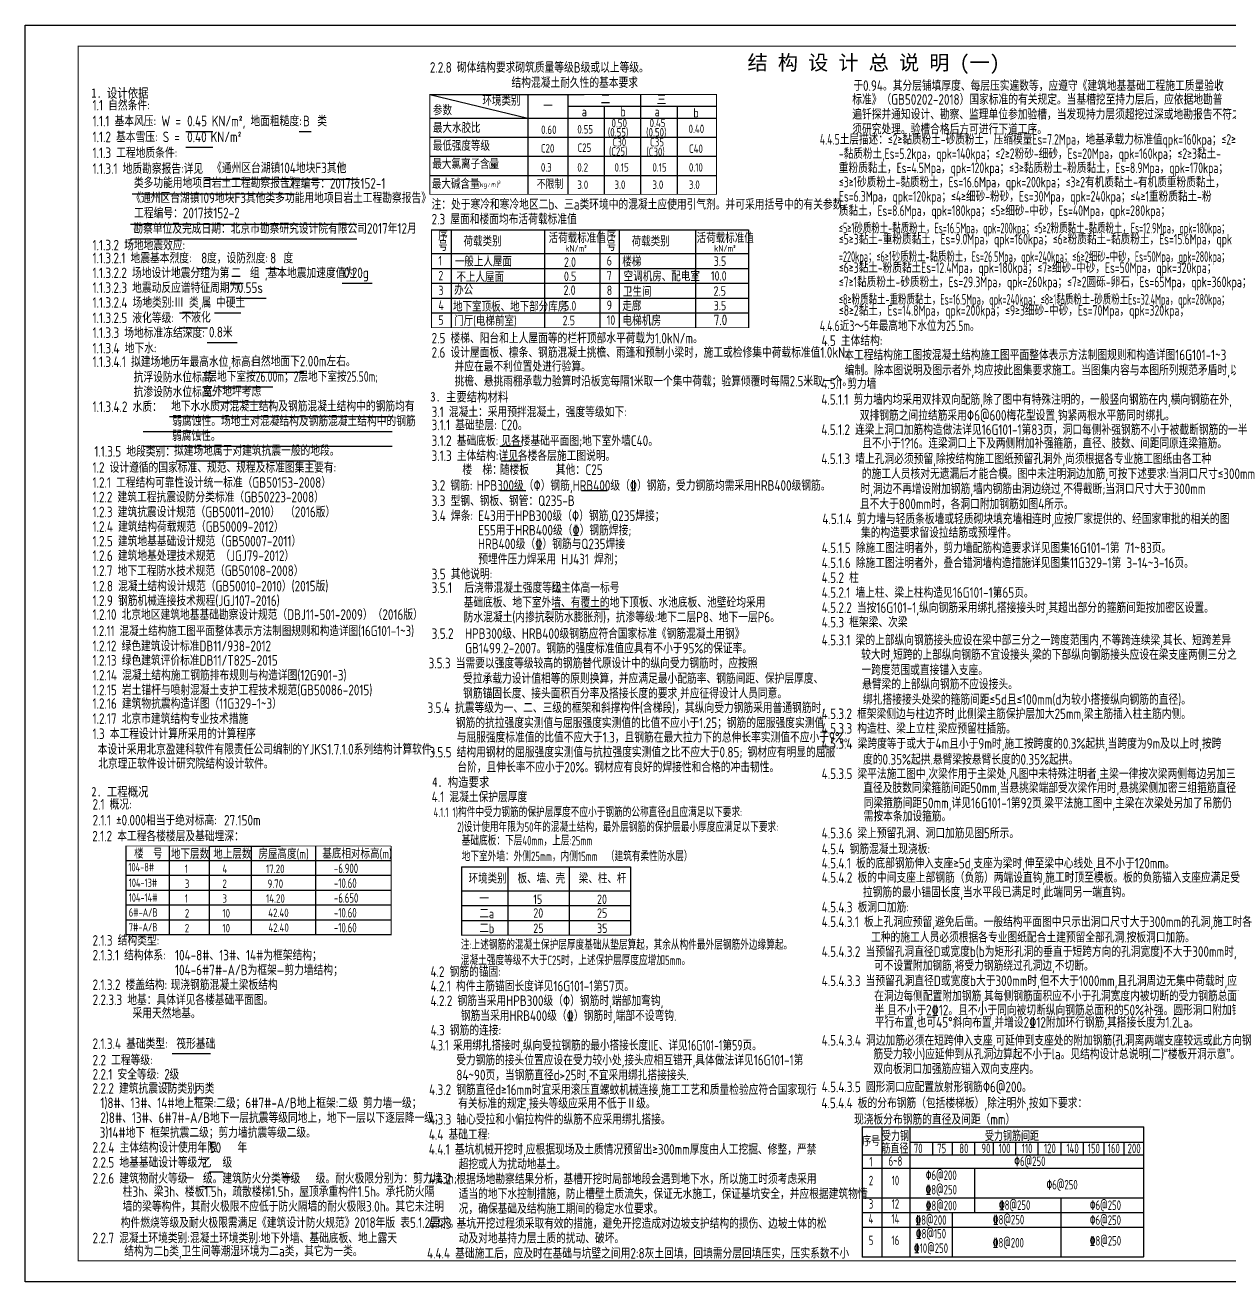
# Model space of a CAD drawing. Extents: x 1701350 to 1903780, y -359692 to -300292.
# Drawn here: x 1701350 to 1758271, y -359692 to -300292 of the extents above; entities that cross this region are included whole.
import ezdxf
from ezdxf.enums import TextEntityAlignment as Align

# ---------------------------------------------------------------- set-up
doc = ezdxf.new("R2010")
doc.units = 0
doc.header["$LTSCALE"] = 1000
doc.header["$MEASUREMENT"] = 0
doc.linetypes.add('K', pattern=[20, 10, 10])
for name, color, linetype in [('3', 3, 'CONTINUOUS'), ('BORDER', 7, 'CONTINUOUS'), ('H', 7, 'CONTINUOUS'), ('h1', 7, 'CONTINUOUS'), ('字', 3, 'CONTINUOUS')]:
    doc.layers.add(name, color=color, linetype=linetype)
doc.styles.add('-黑体', font='simhei.ttf', dxfattribs={"width": 0.8})
doc.styles.add('HZJD', font='tssdeng1.shx', dxfattribs={"width": 0.7, "bigfont": 'tssdchn.shx'})
doc.styles.add('ROMANSJD', font='tssdeng.shx', dxfattribs={"width": 0.8, "height": 500, "bigfont": 'tssdchn.shx'})
doc.styles.add('TSSD', font='tssdeng.shx', dxfattribs={"width": 0.7, "bigfont": 'tssdchn.shx'})
doc.styles.add('TSSD_Dimension', font='Tssdeng.shx', dxfattribs={"width": 0.7, "bigfont": 'hztxt.shx'})

msp = doc.modelspace()

# ---------------------------------------------------------------- linework, layer by layer
at = {"layer": '3', "color": 6, "ltscale": 0.7}
for p, q in [((1740899.8, -352367.3), (1754194, -352367.3)), ((1740899.8, -352367.3), (1740899.8, -358513.4)), ((1741829.2, -352367.3), (1741829.2, -358513.4)), ((1743149.2, -352367.3), (1743149.2, -358513.4)), ((1747087, -352367.3), (1747087, -352379.1)), ((1754194, -352367.3), (1754194, -358513.4)), ((1743149.2, -353081.3), (1754194, -353081.3)), ((1744224.5, -353081.3), (1744224.5, -353689.5)), ((1745151, -353081.3), (1745151, -353689.5)), ((1746201.4, -353081.3), (1746201.4, -353689.5)), ((1747087, -353081.3), (1747087, -353689.5)), ((1748137.4, -353081.3), (1748137.4, -353689.5)), ((1749202.8, -353081.3), (1749202.8, -353689.5)), ((1750283.2, -353081.3), (1750283.2, -353689.5)), ((1751333.6, -353081.3), (1751333.6, -353689.5)), ((1752309.1, -353081.3), (1752309.1, -353689.5)), ((1753254.6, -353081.3), (1753254.6, -353689.5)), ((1740899.8, -353689.5), (1754194, -353689.5)), ((1740899.8, -354313.4), (1754194, -354313.4)), ((1746201.4, -354313.4), (1746201.4, -356413.4)), ((1740899.8, -355713.4), (1754194, -355713.4)), ((1750283.2, -355713.4), (1750283.2, -358513.4)), ((1740899.8, -356413.4), (1754194, -356413.4)), ((1745151, -356413.4), (1745151, -358513.4)), ((1740899.8, -357113.4), (1743149.2, -357113.4)), ((1743149.2, -357113.4), (1754194, -357113.4)), ((1740899.8, -358513.4), (1754194, -358513.4))]:
    msp.add_line(p, q, dxfattribs=at)
at = {"layer": '3', "color": 6, "ltscale": 0.7, "const_width": 50}
msp.add_lwpolyline([(1740899.8, -352367.3), (1754194, -352367.3), (1754194, -358513.4), (1740899.8, -358513.4), (1740899.8, -352367.3)], dxfattribs=at)
at = {"layer": 'BORDER'}
msp.add_lwpolyline([(1701349.8, -359691.5), (1701349.8, -300291.5), (1806449.8, -300291.5), (1806449.8, -359691.5)], close=True, dxfattribs=at)
at = {"layer": 'BORDER', "const_width": 50}
msp.add_lwpolyline([(1703849.8, -358691.5), (1703849.8, -301291.5), (1805449.8, -301291.5), (1805449.8, -358691.5)], close=True, dxfattribs=at)
at = {"layer": 'H'}
for p, q in [((1706103.9, -339091.5), (1706103.9, -343291.5)), ((1721961.7, -340082), (1727061.7, -340082)), ((1721961.7, -340082), (1721961.7, -343301.7)), ((1724161.6, -340082), (1724161.6, -343301.7)), ((1727057.7, -340082), (1727057.7, -343301.7)), ((1727057.7, -340082), (1727057.7, -343301.7)), ((1727061.7, -340082), (1729957.7, -340082)), ((1729957.7, -340082), (1729957.7, -343301.7)), ((1729957.7, -340082), (1729957.7, -343301.7)), ((1718643.6, -340491.5), (1706103.9, -340491.5)), ((1718643.6, -341191.5), (1706103.9, -341191.5)), ((1721961.7, -341207.5), (1727061.7, -341207.5)), ((1727061.7, -341207.5), (1729957.7, -341207.5)), ((1718643.6, -341891.5), (1706103.9, -341891.5)), ((1721961.7, -341907.5), (1727061.7, -341907.5)), ((1727061.7, -341907.5), (1729957.7, -341907.5)), ((1718643.6, -342591.5), (1706103.9, -342591.5)), ((1721961.7, -342607.5), (1727061.7, -342607.5)), ((1727061.7, -342607.5), (1729957.7, -342607.5)), ((1718643.6, -343291.5), (1706103.9, -343291.5)), ((1718643.6, -343291.5), (1706103.9, -343291.5)), ((1718643.6, -343291.5), (1706103.9, -343291.5))]:
    msp.add_line(p, q, dxfattribs=at)
at = {"layer": 'H', "const_width": 40}
for points in [[(1715091.7, -339091.5), (1706103.9, -339091.5), (1706103.9, -343291.5), (1715091.7, -343291.5)], [(1718643.6, -339091.5), (1715091.7, -339091.5)], [(1715091.7, -343291.5), (1718643.6, -343291.5), (1718643.6, -339091.5)], [(1727061.7, -340082), (1721961.7, -340082), (1721961.7, -343301.7), (1727061.7, -343301.7)], [(1729957.7, -340082), (1727061.7, -340082)], [(1727061.7, -343301.7), (1729957.7, -343301.7), (1729957.7, -340082)]]:
    msp.add_lwpolyline(points, dxfattribs=at)
at = {"layer": '字'}
for p, q in [((1720474, -303566), (1727769.4, -303566)), ((1720474, -303566), (1725099.9, -304691.5)), ((1725099.9, -303566), (1725099.9, -308291.5)), ((1726986.2, -303566), (1726986.2, -308291.5)), ((1726986.2, -303566), (1726986.2, -308291.5)), ((1730431.1, -303566), (1730431.1, -308291.5)), ((1720474, -304691.5), (1734013.5, -304691.5)), ((1726986.2, -304128.8), (1734013.5, -304128.8)), ((1728708.6, -304128.8), (1728708.6, -308291.5)), ((1732153.6, -304128.8), (1732153.6, -308291.5)), ((1720474, -305591.5), (1734013.5, -305591.5)), ((1720474, -306491.5), (1734013.5, -306491.5)), ((1720474, -307391.5), (1734013.5, -307391.5)), ((1720553.6, -309966), (1728498, -309966)), ((1721477, -309966), (1721477, -314591.5)), ((1725893.9, -309966), (1725893.9, -314591.5)), ((1728498, -309966), (1735533.3, -309966)), ((1728498, -309966), (1728498, -314591.5)), ((1728498, -309966), (1728498, -314591.5)), ((1729421.4, -309966), (1729421.4, -314591.5)), ((1733031.1, -309966), (1733031.1, -314591.5)), ((1735533.3, -309966), (1735533.3, -314591.5)), ((1720553.6, -311091.5), (1728498, -311091.5)), ((1728498, -311091.5), (1735533.3, -311091.5)), ((1720553.6, -311791.5), (1728498, -311791.5)), ((1728498, -311791.5), (1735533.3, -311791.5)), ((1720553.6, -312491.5), (1728498, -312491.5)), ((1728498, -312491.5), (1735533.3, -312491.5)), ((1720553.6, -313191.5), (1735533.3, -313191.5)), ((1720553.6, -313891.5), (1728498, -313891.5)), ((1728498, -313891.5), (1735533.3, -313891.5)), ((1708148.8, -339091.5), (1708148.8, -343291.5)), ((1710036.9, -339091.5), (1710036.9, -343291.5)), ((1712036.9, -339091.5), (1712036.9, -343291.5)), ((1715091.7, -343291.5), (1715091.7, -339091.5)), ((1718643.6, -339791.5), (1706103.9, -339791.5))]:
    msp.add_line(p, q, dxfattribs=at)
at = {"layer": '字', "color": 1}
for p, q in [((1708940.9, -305315.3), (1710225.6, -305315.3)), ((1714290.8, -305315.3), (1714865.2, -305315.3)), ((1708940.9, -306065.3), (1710225.6, -306065.3)), ((1709855.1, -307565.3), (1716992.6, -307565.3)), ((1706410.4, -308265.3), (1714070.3, -308265.3)), ((1706326.9, -309691.5), (1717017.6, -309691.5)), ((1706326.9, -310391.5), (1717017.6, -310391.5)), ((1709469.3, -311791.5), (1710081.7, -311791.5)), ((1712727.3, -311791.5), (1713339.8, -311791.5)), ((1711033.6, -312491.5), (1711647.1, -312491.5)), ((1716330.2, -312491.5), (1717750.4, -312491.5)), ((1711314.2, -313191.5), (1712734.4, -313191.5)), ((1708641.7, -313891.5), (1709333.3, -313891.5)), ((1710291.3, -313891.5), (1711539.2, -313891.5)), ((1708658.7, -314591.5), (1709966.9, -314591.5)), ((1709954.6, -315291.5), (1711374.9, -315291.5)), ((1711954.3, -316691.5), (1714520.1, -316691.5)), ((1710450.1, -317391.5), (1713047, -317391.5)), ((1710450.1, -318091.5), (1713047, -318091.5)), ((1708171.5, -318791.5), (1718717.4, -318791.5)), ((1706923.4, -319491.5), (1718687.7, -319491.5)), ((1706923.4, -320191.5), (1718687.7, -320191.5)), ((1723785.9, -320191.5), (1724794.9, -320191.5)), ((1708478.4, -320891.5), (1715061, -320891.5)), ((1723838.3, -320891.5), (1724756.5, -320891.5)), ((1723784.5, -322291.5), (1725006.5, -322291.5)), ((1727631.5, -322291.5), (1728853.5, -322291.5)), ((1726247, -327891.5), (1728944.1, -327891.5)), ((1710063.1, -339091.5), (1713414.3, -339091.5)), ((1708301.2, -348891.5), (1710100.2, -348891.5)), ((1707847.5, -350291.5), (1708245.6, -350291.5)), ((1709349, -350991.5), (1710159.1, -350991.5)), ((1710041, -354491.5), (1710711.5, -354491.5)), ((1709615, -355191.5), (1710168.8, -355191.5))]:
    msp.add_line(p, q, dxfattribs=at)
at = {"layer": '字', "const_width": 40}
for points in [[(1734013.5, -303566), (1720474, -303566), (1720474, -308291.5), (1734013.5, -308291.5), (1734013.5, -303566)], [(1728498, -309966), (1720553.6, -309966), (1720553.6, -314591.5), (1728498, -314591.5)], [(1735533.3, -309966), (1728498, -309966)], [(1728498, -314591.5), (1735533.3, -314591.5), (1735533.3, -309966)]]:
    msp.add_lwpolyline(points, dxfattribs=at)

# ---------------------------------------------------------------- texts
at = {"layer": '3', "color": 6, "ltscale": 0.7}
for s, style, width, p in [('4.5.1.2 连梁上洞口加筋构造做法详见16G101-1第83页，洞口每侧补强钢筋不小于被截断钢筋的一半', 'TSSD', 0.8, (1738967.6, -319811.3)), ('4.5.1.5 除施工图注明者外，剪力墙配筋构造要求详见图集16G101-1第 71~83页。', 'TSSD', 0.8, (1738984.6, -325396.9)), ('4.2.1 构件主筋锚固长度详见16G101-1第57页。', 'TSSD', 0.8, (1720502.9, -346109.9)), ('4.3.1 采用绑扎搭接时,纵向受拉钢筋的最小搭接长度l\x8elE\x8f、详见16G101-1第59页。', 'TSSD_Dimension', 0.7, (1720507.3, -348908.2)), ('受力钢筋的接头位置应设在受力较小处,接头应相互错开,具体做法详见16G101-1第', 'TSSD', 0.8, (1721713.8, -349607.8)), ('84~90页，当钢筋直径d>25时,不宜采用绑扎搭接接头.', 'TSSD', 0.8, (1721724.5, -350315.1))]:
    msp.add_text(s, height=500, dxfattribs=dict(at, style=style, width=width)).set_placement(p, align=Align.BOTTOM_LEFT)
at = {"layer": '3', "color": 6, "ltscale": 0.7, "style": 'TSSD', "width": 0.8}
for s, p in [('直径及肢数同梁箍筋间距50mm,当悬挑梁端部受次梁作用时,悬挑梁侧加密三组箍筋直径及肢数', (1740947.8, -336586.9)), ('同梁箍筋间距50mm,详见16G101-1第92页.梁平法施工图中,主梁在次梁处另加了吊筋仍', (1740970.7, -337306.8)), ('需按本条加设箍筋。', (1740970.7, -337929.1))]:
    msp.add_text(s, height=500, dxfattribs=at).set_placement(p)
at = {"layer": '3', "color": 6, "style": 'HZJD', "width": 0.7}
for s, p in [('4.1.1 1)构件中受力钢筋的保护层厚度不应小于钢筋的公称直径d且应满足以下要求:', (1720647.4, -337722.1)), ('2)设计使用年限为50年的混凝土结构，最外层钢筋的保护层最小厚度应满足以下要求:', (1721759.9, -338422.1)), ('-6.900', (1715940.2, -340371.2)), ('-10.60', (1715940.2, -341071.2)), ('-6.650', (1715940.2, -341771.2)), ('-10.60', (1715940.2, -342471.2)), ('-10.60', (1715940.2, -343171.2))]:
    msp.add_text(s, height=450, dxfattribs=at).set_placement(p)
at = {"layer": '3', "style": 'HZJD', "width": 0.7}
for s, p in [('基础底板：下层40mm，上层:25mm', (1721976.3, -339063, -600)), ('地下室外墙：外侧25mm，内侧15mm  （建筑有柔性防水层）', (1721976.3, -339806.5, -600)), ('注:上述钢筋的混凝土保护层厚度基础从垫层算起，其余从构件最外层钢筋外边缘算起。', (1721934.2, -343989.4)), ('混凝土强度等级不大于C25时，上述保护层厚度应增加5mm。', (1721934.2, -344721))]:
    msp.add_text(s, height=450, dxfattribs=at).set_placement(p)
at = {"layer": '3', "color": 6, "ltscale": 0.7, "style": 'TSSD_Dimension', "width": 0.7}
for s, p in [('序号', (1741321.6, -353008)), ('受力钢', (1742473.4, -352766.4)), ('受力钢筋间距', (1747977.2, -352766.4)), ('筋直径', (1742446.6, -353357)), ('70', (1743545.6, -353383.8)), ('75', (1744652.8, -353383.8)), ('80', (1745702.2, -353383.8)), ('90 ', (1746842.4, -353383.8)), ('100', (1747628.2, -353383.8)), ('110', (1748692.4, -353383.8)), ('120', (1749768.5, -353383.8)), ('140', (1750839.7, -353383.8)), ('150', (1751843.9, -353383.8)), ('160', (1752788.7, -353383.8)), ('200', (1753748.9, -353383.8)), ('1', (1741315.2, -354007.8)), ('6~8', (1742470.2, -353983.3)), ('2', (1741315.2, -354900.2)), ('10', (1742470.2, -354900.2)), ('3', (1741315.2, -356008.4)), ('12', (1742470.2, -356008.4)), ('4', (1741315.2, -356708.4)), ('14', (1742470.2, -356708.4)), ('5', (1741315.2, -357730.5)), ('16', (1742470.2, -357730.5))]:
    msp.add_text(s, height=450, dxfattribs=at).set_placement(p, align=Align.MIDDLE)
for s, p in [('\x826@250', (1748822.7, -353991.1)), ('\x826@200', (1744634.9, -354649.4)), ('\x848@250', (1744634.9, -355332.7)), ('\x826@250', (1750343.9, -355098.5)), ('\x848@200', (1744634.9, -356084.4)), ('\x848@250', (1748103.8, -356062.9)), ('\x826@250', (1752391.9, -356067.3)), ('\x848@200', (1744150.7, -356768.6)), ('\x848@250', (1747814.4, -356750.2)), ('\x826@250', (1752391.9, -356771.6)), ('\x848@150', (1744150, -357414.5)), ('\x848@200', (1747804.4, -357842.5)), ('\x848@250', (1752391.9, -357749.3)), ('\x8410@250', (1744150, -358097.8))]:
    msp.add_text(s, height=450, dxfattribs=at).set_placement(p, align=Align.MIDDLE_CENTER)
at = {"layer": 'H', "style": 'HZJD', "width": 0.8}
for s, p in [('环境类别', (1722299.5, -340858.7)), ('板、墙、壳', (1724615.3, -340858.7)), ('梁、柱、杆', (1727509.5, -340858.7))]:
    msp.add_text(s, height=450, dxfattribs=at).set_placement(p)
at = {"layer": 'h1', "style": 'HZJD', "width": 0.8}
for s, p in [('一', (1722811, -341812.9)), ('15', (1725359.3, -341833.1)), ('20', (1728370.8, -341833.1)), ('二a', (1722811, -342512.9)), ('20', (1725359.3, -342481.6)), ('25', (1728370.8, -342481.6)), ('二b', (1722811, -343212.9)), ('25', (1725359.3, -343204.1)), ('35', (1728370.8, -343204.1))]:
    msp.add_text(s, height=450, dxfattribs=at).set_placement(p)
at = {"layer": '字', "color": 3, "linetype": 'K', "style": '-黑体'}
msp.add_text('结 构 设 计 总 说 明 (一)', height=700, dxfattribs=at).set_placement((1741442.8, -302059.6), align=Align.MIDDLE_CENTER)
at = {"layer": '字'}
for s, height, style, width, p in [('2.2.8 砌体结构要求砌筑质量等级B级或以上等级。', 500, 'TSSD', 0.8, (1720474, -302689.5)), ('结构混凝土耐久性的基本要求', 500, 'TSSD', 0.8, (1724327.3, -303408.1)), ('1.1 自然条件:                          ', 500, 'TSSD', 0.8, (1704535.8, -304474.1)), ('1.1.1 基本风压: W =      KN/m\x8c2\x8d, 地面粗糙度:   类   ', 500, 'TSSD', 0.8, (1704535.8, -305224.1)), ('1.1.2 基本雪压: S =      KN/m\x8c2\x8d    ', 500, 'TSSD', 0.8, (1704535.8, -305974.1)), ('4.4.5土层描述：%%1462%%147黏质粉土-砂质粉土，压缩模量Es=7.2Mpa，地基承载力标准值qpk=160kpa；%%1462%%1471粉质黏土', 500, 'TSSD_Dimension', 0.7, (1738897, -306089.9)), ('1.1.3 工程地质条件:', 500, 'TSSD', 0.8, (1704535.8, -306724.1)), ('-黏质粉土,Es=5.2kpa，qpk=140kpa；%%1462%%1472粉砂-细砂，Es=20Mpa，qpk=160kpa；%%1462%%1473黏土-', 500, 'TSSD_Dimension', 0.7, (1739799, -306763.8)), ('1.1.3.1 地质勘察报告:详见', 500, 'TSSD', 0.8, (1704535.8, -307474.1)), ('重粉质黏土，Es=4.5Mpa，qpk=120kpa；%%1463%%147黏质粉土-粉质黏土，Es=8.9Mpa，qpk=170kpa；', 500, 'TSSD_Dimension', 0.7, (1739799, -307437.6)), ('%%1463%%1471砂质粉土-黏质粉土，Es=16.6Mpa，qpk=200kpa；%%1463%%1472有机质黏土-有机质重粉质黏土，', 500, 'TSSD_Dimension', 0.7, (1739799, -308111.5)), ('Es=6.3Mpa，qpk=120kpa；%%1464%%147细砂-粉砂，Es=30Mpa，qpk=240kpa；%%1464%%1471重粉质黏土-粉', 500, 'TSSD_Dimension', 0.7, (1739799, -308785.3)), ('质黏土，Es=8.6Mpa，qpk=180kpa；%%1465%%147细砂-中砂，Es=40Mpa，qpk=280kpa%%144；', 500, 'TSSD_Dimension', 0.7, (1739799, -309459.2)), ('1.1.3.2 场地地震效应:', 500, 'TSSD', 0.8, (1704535.8, -311089.1)), ('%%1465%%1473黏土-重粉质黏土，Es=9.0Mpa，qpk=160kpa；%%1466%%147粉质黏土-黏质粉土，Es=15.6Mpa，qpk', 500, 'TSSD_Dimension', 0.7, (1739799, -310806.9)), ('1.1.3.2.1 地震基本烈度:   度，设防烈度:   度', 500, 'TSSD', 0.8, (1704535.8, -311700.3)), ('1.1.3.2.2 场地设计地震分组为第    组 ,基本地震加速度值为', 500, 'TSSD', 0.8, (1704535.8, -312400.3)), ('%%1466%%1473黏土-粉质黏土Es=12.4Mpa，qpk=180kpa；%%1467%%147细砂-中砂，Es=50Mpa，qpk=320kpa；', 500, 'TSSD_Dimension', 0.7, (1739799, -312154.6)), ('1.1.3.2.3 地震动反应谱特征周期为', 500, 'TSSD', 0.8, (1704535.8, -313100.3)), ('%%1467%%1471黏质粉土-砂质粉土，Es=29.3Mpa，qpk=260kpa；%%1467%%1472圆砾-卵石，Es=65Mpa，qpk=360kpa；', 500, 'TSSD_Dimension', 0.7, (1739799, -312828.4)), ('1.1.3.2.4 场地类别:Ⅲ 类,属        ', 500, 'TSSD', 0.8, (1704535.8, -313800.3)), ('%%1468%%1472黏土，Es=14.8Mpa，qpk=200kpa；%%1469%%1473细砂-中砂，Es=70Mpa，qpk=320kpa；', 500, 'TSSD_Dimension', 0.7, (1739799, -314176.1)), ('1.1.3.2.5 液化等级:    ', 500, 'TSSD', 0.8, (1704535.8, -314527)), ('4.4.6近3～5年最高地下水位为25.5m。', 500, 'TSSD_Dimension', 0.7, (1738897, -314903.2)), ('1.1.3.3 场地标准冻结深度:', 500, 'TSSD', 0.8, (1704535.8, -315227)), ('1.1.3.4 地下水:', 500, 'TSSD', 0.8, (1704535.8, -315959.8)), ('4.5 主体结构:', 500, 'TSSD', 0.8, (1738974.7, -315604.3)), ('1.1.3.4.1 拟建场地历年最高水位,标高:', 500, 'TSSD', 0.8, (1704535.8, -316600.3)), ('本工程结构施工图按混凝土结构施工图平面整体表示方法制图规则和构造详图16G101-1~3', 500, 'TSSD', 0.8, (1740051.1, -316278.8)), ('编制。除本图说明及图示者外,均应按此图集要求施工。当图集内容与本图所列规范矛盾时,以规范为准.', 500, 'TSSD', 0.8, (1740075.5, -316995.9)), ('        抗浮设防水位标高:', 500, 'TSSD', 0.8, (1704535.8, -317327)), ('4.5.1 剪力墙', 500, 'TSSD', 0.8, (1738967.6, -317635.8)), ('4.5.1.1 剪力墙内均采用双排双向配筋,除了图中有特殊注明的，一般竖向钢筋在内,横向钢筋在外,', 500, 'TSSD', 0.8, (1738967.6, -318385.8)), ('1.1.3.4.2 水质：', 500, 'TSSD', 0.8, (1704535.8, -318727)), ('4.5.1.3 墙上孔洞必须预留,除按结构施工图纸预留孔洞外,尚须根据各专业施工图纸由各工种', 500, 'TSSD', 0.8, (1738967.6, -321187.4)), ('1.2 设计遵循的国家标准、规范、规程及标准图集主要有:', 500, 'TSSD', 0.8, (1704535.8, -321598.2)), ('的施工人员核对无遗漏后才能合模。图中未注明洞边加筋,可按下述要求:当洞口尺寸≤300mm', 500, 'TSSD', 0.8, (1740884.3, -321894.2)), ('1.2.1 工程结构可靠性设计统一标准（GB50153-2008）', 500, 'TSSD', 0.8, (1704535.8, -322308.4)), ('时,洞边不再增设附加钢筋,墙内钢筋由洞边绕过,不得截断;当洞口尺寸大于300mm    ', 500, 'TSSD', 0.8, (1740816.7, -322606.6)), ('1.2.2 建筑工程抗震设防分类标准（GB50223-2008）', 500, 'TSSD', 0.8, (1704535.8, -322996.1)), ('1.2.3 建筑抗震设计规范（GB50011-2010） （2016版）', 500, 'TSSD', 0.8, (1704535.8, -323700.7)), ('且不大于800mm时，各洞口附加钢筋如图4所示。 ', 500, 'TSSD', 0.8, (1740787.5, -323322.8)), ('1.2.4 建筑结构荷载规范（GB50009-2012）', 500, 'TSSD', 0.8, (1704535.8, -324393.9)), ('4.5.1.4 剪力墙与轻质条板墙或轻质砌块填充墙相连时,应按厂家提供的、经国家审批的相关的图', 500, 'TSSD', 0.8, (1739018.4, -324027.4)), ('集的构造要求留设拉结筋或预埋件。', 500, 'TSSD', 0.8, (1740841.5, -324676.7)), ('1.2.5 建筑地基基础设计规范（GB50007-2011）', 500, 'TSSD', 0.8, (1704535.8, -325081.5)), ('1.2.6 建筑地基处理技术规范 （JGJ79-2012）', 500, 'TSSD', 0.8, (1704535.8, -325769.1)), ('4.5.1.6 除施工图注明者外，叠合错洞墙构造措施详见图集11G329-1第 3-14~3-16页。', 500, 'TSSD', 0.8, (1738984.6, -326105.2)), ('1.2.7 地下工程防水技术规范（GB50108-2008）', 500, 'TSSD', 0.8, (1704535.8, -326479.3)), ('1.2.8 混凝土结构设计规范（GB50010-2010）(2015版)', 500, 'TSSD', 0.8, (1704535.8, -327206.6)), ('1.2.9 钢筋机械连接技术规程(JGJ107-2016)', 500, 'TSSD', 0.8, (1704535.8, -327894.2)), ('1.2.10 北京地区建筑地基基础勘察设计规范（DBJ11-501-2009）（2016版）', 500, 'TSSD', 0.8, (1704535.8, -328551.5)), ('4.5.3 框架梁、次梁', 500, 'TSSD', 0.8, (1738984.6, -328912.3)), ('1.2.11 混凝土结构施工图平面整体表示方法制图规则和构造详图(16G101-1~3)', 490, 'TSSD', 0.8, (1704535.8, -329316.8)), ('1.2.12 绿色建筑设计标准DB11/938-2012', 500, 'TSSD', 0.8, (1704535, -330036.3)), ('1.2.13 绿色建筑评价标准DB11/T825-2015', 500, 'TSSD', 0.8, (1704535, -330715.2)), ('1.2.14 混凝土结构施工钢筋排布规则与构造详图(12G901-3)', 500, 'TSSD', 0.8, (1704535, -331415.2)), ('1.2.15 岩土锚杆与喷射混凝土支护工程技术规范(GB50086-2015)', 500, 'TSSD', 0.8, (1704535, -332115.2)), ('1.2.16 建筑物抗震构造详图（11G329-1~3）', 500, 'TSSD', 0.8, (1704535.8, -332755.3)), ('1.2.17 北京市建筑结构专业技术措施', 500, 'TSSD', 0.8, (1704535.8, -333469.4)), ('1.3 本工程设计计算所采用的计算程序', 500, 'TSSD', 0.8, (1704535, -334184.8)), ('本设计采用北京盈建科软件有限责任公司编制的YJKS1.7.1.0系列结构计算软件。', 500, 'TSSD', 0.8, (1704775.4, -334918.4)), ('北京理正软件设计研究院结构设计软件。', 500, 'TSSD', 0.8, (1704804.5, -335590.3)), ('2.1 概况:                    ', 500, 'TSSD', 0.8, (1704535.8, -337521.3)), ('2.1.1 %%P0.000相当于绝对标高:', 500, 'TSSD', 0.8, (1704535.8, -338271.1)), ('2.1.2 本工程各楼楼层及基础埋深： ', 500, 'TSSD', 0.8, (1704520.9, -339021.7)), ('2.1.3 结构类型:', 500, 'TSSD', 0.8, (1704535.8, -343952.3)), ('2.1.3.1 结构体系:     ', 500, 'TSSD', 0.8, (1704535.8, -344649.3)), ('4.2 钢筋的锚固:', 500, 'TSSD', 0.8, (1720502.9, -345430.6)), ('2.1.3.2 楼盖结构:', 500, 'TSSD', 0.8, (1704535.8, -346047.9)), ('2.2.3.3 地基：具体详见各楼基础平面图。', 500, 'TSSD', 0.8, (1704535.8, -346761.6)), ('4.2.2 钢筋当采用HPB300级（\x82）钢筋时,端部加弯钩,', 500, 'TSSD', 0.8, (1720502.9, -346805.9)), ('采用天然地基。', 500, 'TSSD', 0.8, (1706423.2, -347391.1)), ('钢筋当采用HRB400级（\x84）钢筋时,端部不设弯钩.', 500, 'TSSD', 0.8, (1721935.9, -347510.4)), ('平行布置,也可45%%D斜向布置,并增设2\x8412附加环行钢筋,其搭接长度为1.2La。', 500, 'TSSD', 0.8, (1741503, -347823.7)), ('4.3 钢筋的连接:', 500, 'TSSD', 0.8, (1720507.3, -348195.3)), ('2.1.3.4 基础类型: ', 500, 'TSSD', 0.8, (1704535.8, -348834.1)), ('2.2 工程等级:', 500, 'TSSD', 0.8, (1704535.8, -349609.6)), ('2.2.1 安全等级:  级', 500, 'TSSD', 0.8, (1704535.8, -350279)), ('2.2.2 建筑抗震设防类别', 500, 'TSSD', 0.8, (1704535.8, -350947.6)), ('4.3.2 钢筋直径d≥16mm时宜采用滚压直螺蚊机械连接,施工工艺和质量检验应符合国家现行', 500, 'TSSD', 0.8, (1720435.9, -351008.3)), ('有关标准的规定,接头等级应采用不低于Ⅱ级。', 500, 'TSSD', 0.8, (1721810.7, -351651.4)), ('4.4 基础工程:', 500, 'TSSD', 0.8, (1720423.9, -353126.9)), ('2.2.4 主体结构设计使用年限    年', 500, 'TSSD', 0.8, (1704535.8, -353734.3)), ('4.4.1 基坑机械开挖时,应根据现场及土质情况预留出≥300mm厚度由人工挖掘、修整，严禁', 500, 'TSSD', 0.8, (1720423.9, -353826.9)), ('2.2.5 地基基础设计等级为   级', 500, 'TSSD', 0.8, (1704535.8, -354444.8)), ('超挖或人为扰动地基土。', 500, 'TSSD', 0.8, (1721834.1, -354526.9)), ('2.2.6 建筑物耐火等级   级。建筑防火分类等级   级。耐火极限分别为：剪力墙3h;', 500, 'TSSD', 0.8, (1704535.8, -355194.8)), ('4.4.2 根据场地勘察结果分析，基槽开挖时局部地段会遇到地下水，所以施工时须考虑采用', 500, 'TSSD', 0.8, (1720423.9, -355226.9)), ('柱3h、梁3h、楼板1.5h，疏散楼梯1.5h，屋顶承重构件1.5h。承托防火隔', 500, 'TSSD', 0.8, (1705958.6, -355824.4)), ('适当的地下水控制措施，防止槽壁土质流失，保证无水施工，保证基坑安全，并应根据建筑物情', 500, 'TSSD', 0.8, (1721834.1, -355926.9)), ('况，确保基础及结构施工期间的稳定水位要求。', 500, 'TSSD', 0.8, (1721834.1, -356626.9)), ('构件燃烧等级及耐火极限需满足《建筑设计防火规范》2018年版 表5.1.2要求。', 500, 'TSSD', 0.8, (1705869.7, -357291.5)), ('4.4.3 基坑开挖过程须采取有效的措施，避免开挖造成对边坡支护结构的损伤、边坡土体的松', 500, 'TSSD', 0.8, (1720423.9, -357326.9)), ('动及对地基持力层土质的扰动、破坏。', 500, 'TSSD', 0.8, (1721834.1, -358026.9)), ('结构为二b类,卫生间等潮湿环境为二a类，其它为一类。', 500, 'TSSD', 0.8, (1706033.6, -358636.8))]:
    msp.add_text(s, height=height, dxfattribs=dict(at, style=style, width=width)).set_placement(p, align=Align.BOTTOM_LEFT)
at = {"layer": '字', "color": 61, "style": 'TSSD', "width": 0.8}
for s, p in [('于0.94。其分层铺填厚度、每层压实遍数等，应遵守《建筑地基基础工程施工质量验收', (1740479.2, -303400.2)), ('标准》（GB50202-2018）国家标准的有关规定。当基槽挖至持力层后，应依据地勘普', (1740430.8, -304054.2)), ('电梯机房', (1729564, -314501.7)), ('7.0', (1733882, -314474.2))]:
    msp.add_text(s, height=500, dxfattribs=at).set_placement(p)
at = {"layer": '字'}
for s, height, style, width, p in [('1. 设计依据                ', 450, '-黑体', 0.8, (1704478.9, -303724.1)), ('参数', 450, 'TSSD', 0.8, (1720619.8, -304550.1)), ('环境类别', 450, 'TSSD', 0.8, (1722953.3, -304096.4)), ('一', 450, 'TSSD', 0.8, (1725829, -304338.9)), ('二', 450, 'TSSD', 0.8, (1728543.5, -304035.3)), ('三', 450, 'TSSD', 0.8, (1731192.1, -304057.8)), ('a', 450, 'TSSD', 0.8, (1727648.7, -304607)), ('b', 450, 'TSSD', 0.8, (1729476.7, -304607)), ('0.45', 400, 'TSSD', 0.8, (1730854.8, -305113.8)), ('a', 450, 'TSSD', 0.8, (1731093.6, -304607)), ('b', 450, 'TSSD', 0.8, (1732921.6, -304657.8)), ('最大水胶比', 450, 'TSSD', 0.8, (1720619.8, -305381.6)), ('0.60', 400, 'TSSD', 0.8, (1725727.6, -305435.5)), ('0.55', 400, 'TSSD', 0.8, (1727440.6, -305416)), ('(0.55)', 400, 'TSSD', 0.8, (1728880, -305555.5)), ('0.50', 400, 'TSSD', 0.8, (1729056.8, -305122.8)), ('(0.50)', 400, 'TSSD', 0.8, (1730692, -305555.5)), ('0.40', 400, 'TSSD', 0.8, (1732696.8, -305395.5)), ('最低强度等级', 450, 'TSSD', 0.8, (1720612.2, -306227.9)), ('C25', 400, 'TSSD', 0.8, (1727447.8, -306283.7)), ('C30', 400, 'TSSD', 0.8, (1729108.9, -306024.6)), ('C35', 400, 'TSSD', 0.8, (1730876.6, -306021.2)), ('C20', 400, 'TSSD', 0.8, (1725718.2, -306316)), ('(C25)', 400, 'TSSD', 0.8, (1728933.3, -306459.6)), ('(C30)', 400, 'TSSD', 0.8, (1730701.1, -306480.5)), ('C40', 400, 'TSSD', 0.8, (1732717.5, -306332.2)), ('最大氯离子含量', 450, 'TSSD', 0.8, (1720590.2, -307090.3)), ('0.3', 400, 'TSSD', 0.8, (1725718.2, -307216)), ('0.2', 400, 'TSSD', 0.8, (1727440.6, -307216)), ('0.15', 400, 'TSSD', 0.8, (1729197.5, -307216)), ('0.15', 400, 'TSSD', 0.8, (1730988.7, -307216)), ('0.10', 400, 'TSSD', 0.8, (1732711.1, -307216)), ('最大碱含量', 450, 'TSSD', 0.8, (1720568.3, -308028.5)), ('不限制', 400, 'TSSD', 0.8, (1725524.9, -308029.2)), ('3.0', 400, 'TSSD', 0.8, (1727440.6, -308033.2)), ('3.0', 400, 'TSSD', 0.8, (1729197.5, -308033.2)), ('3.0', 400, 'TSSD', 0.8, (1730988.7, -308033.2)), ('3.0', 400, 'TSSD', 0.8, (1732711.1, -308033.2)), ('注：处于寒冷和寒冷地区二b、三a类环境中的混凝土应使用引气剂。并可采用括号中的有关参数。', 500, 'TSSD', 0.8, (1720553.6, -309012.1)), ('2.3 屋面和楼面均布活荷载标准值', 500, 'TSSD', 0.8, (1720553.6, -309712.1)), ('序', 450, 'TSSD', 0.8, (1720869.2, -310470.4)), ('序', 450, 'TSSD', 0.8, (1728822.6, -310470.4)), ('号', 450, 'TSSD', 0.8, (1720869.2, -310960.6)), ('荷载类别', 450, 'TSSD', 0.8, (1722061.5, -310742.8)), ('活荷载标准值', 450, 'TSSD', 0.8, (1726085, -310589.4)), ('号', 450, 'TSSD', 0.8, (1728822.6, -310960.6)), ('荷载类别', 450, 'TSSD', 0.8, (1730005.9, -310742.8)), ('活荷载标准值', 450, 'TSSD', 0.8, (1733078.6, -310589.4)), ('1', 450, 'TSSD', 0.8, (1720874, -311655.2)), ('一般上人屋面', 450, 'TSSD', 0.8, (1721649.6, -311697)), ('kN/m\x8c2\x8d', 324, 'TSSD', 0.8, (1726868.8, -311006)), ('6', 450, 'TSSD', 0.8, (1728827.4, -311655.2)), ('楼梯', 450, 'TSSD', 0.8, (1729564, -311701.7)), ('3.5', 450, 'TSSD', 0.8, (1733882, -311674.2)), ('kN/m\x8c2\x8d', 324, 'TSSD', 0.8, (1733903.7, -311006)), ('2.0', 450, 'TSSD', 0.8, (1726806.4, -311717.1)), ('2', 450, 'TSSD', 0.8, (1720874, -312355.2)), ('不上人屋面', 450, 'TSSD', 0.8, (1721727.8, -312430.6)), ('0.5', 450, 'TSSD', 0.8, (1726806.4, -312388.1)), ('7', 450, 'TSSD', 0.8, (1728827.4, -312355.2)), ('空调机房、配电室', 450, 'TSSD', 0.8, (1729629.3, -312397.7)), ('3', 450, 'TSSD', 0.8, (1720874, -313055.2)), ('办公', 450, 'TSSD', 0.8, (1721619.6, -313031.4)), ('2.0', 450, 'TSSD', 0.8, (1726787.2, -313041.6)), ('8', 450, 'TSSD', 0.8, (1728827.4, -313055.2)), ('卫生间', 450, 'TSSD', 0.8, (1729594, -313129)), ('2.5', 450, 'TSSD', 0.8, (1733876.7, -313082.4)), ('4', 450, 'TSSD', 0.8, (1720874, -313755.2)), ('地下室顶板、地下部分库房', 450, 'TSSD', 0.8, (1721565.9, -313829)), ('9', 450, 'TSSD', 0.8, (1728827.4, -313755.2)), ('走廊', 450, 'TSSD', 0.8, (1729564, -313801.7)), ('3.5', 450, 'TSSD', 0.8, (1733882, -313774.2)), ('5', 450, 'TSSD', 0.8, (1720874, -314455.2)), ('门厅(电梯前室)', 450, 'TSSD', 0.8, (1721619.6, -314501.7)), ('2.5', 450, 'TSSD', 0.8, (1726744.8, -314474.2)), ('10', 450, 'TSSD', 0.8, (1728827.4, -314455.2)), ('3. 主要结构材料', 450, '-黑体', 0.8, (1720496.8, -318079.8)), ('3.1.1 基础垫层:', 500, 'TSSD', 0.8, (1720553.6, -319438)), ('3.1.2 基础底板:', 500, 'TSSD', 0.8, (1720553.6, -320181.6)), ('3.1.3 主体结构:详见各楼各层施工图说明。', 500, 'TSSD', 0.8, (1720553.6, -320892.1)), ('楼  梯： ', 500, 'TSSD', 0.8, (1722008.4, -321552.7)), ('其他： ', 500, 'TSSD', 0.8, (1726423.5, -321552.7)), ('3.2 钢筋:', 500, 'TSSD', 0.8, (1720558.4, -322298.5)), ('3.3 型钢、钢板、钢管：Q235-B', 500, 'TSSD', 0.8, (1720558.4, -323020.3)), ('HRB400级（\x84）钢筋与Q235焊接', 500, 'TSSD', 0.8, (1722748.6, -325061.1)), ('3.5 其他说明:', 500, 'TSSD', 0.8, (1720558.4, -326486.6)), ('3.5.1 ', 500, 'TSSD', 0.8, (1720558.4, -327127.8)), ('后浇带混凝土强度等级        ', 500, 'TSSD', 0.8, (1722099.8, -327127.8)), ('3.5.2 ', 500, 'TSSD', 0.8, (1720558.4, -329300)), ('4.5.3.1 梁的上部纵向钢筋接头应设在梁中部三分之一跨度范围内,不等跨连续梁,其长、短跨差异', 500, 'TSSD', 0.8, (1738984.6, -329605.5)), ('3.5.3 当需要以强度等级较高的钢筋替代原设计中的纵向受力钢筋时，应按照', 500, 'TSSD', 0.8, (1720413.2, -330695.6)), ('较大时,短跨的上部纵向钢筋不宜设接头,梁的下部纵向钢筋接头应设在梁支座两侧三分之', 500, 'TSSD', 0.8, (1740853.3, -330291.8)), ('一跨度范围或直接锚入支座。', 500, 'TSSD', 0.8, (1740863.6, -331019.5)), ('      受拉承载力设计值相等的原则换算，并应满足最小配筋率、钢筋间距、保护层厚度、', 500, 'TSSD', 0.8, (1720584.8, -331419.1)), ('悬臂梁的上部纵向钢筋不应设接头。', 500, 'TSSD', 0.8, (1740895.2, -331691)), ('      钢筋锚固长度、接头面积百分率及搭接长度的要求,并应征得设计人员同意。', 500, 'TSSD', 0.8, (1720584.8, -332121.6)), ('绑扎搭接接头处梁的箍筋间距≤5d且≤100mm(d为较小搭接纵向钢筋的直径)。', 500, 'TSSD', 0.8, (1740937.7, -332414.5)), ('3.5.4 抗震等级为一、二、三级的框架和斜撑构件(含梯段)，其纵向受力钢筋采用普通钢筋时，', 500, 'TSSD', 0.8, (1720360.3, -332804.5, -300)), ('4.5.3.2 框架梁侧边与柱边齐时,此侧梁主筋保护层加大25mm,梁主筋插入柱主筋内侧。', 500, 'TSSD', 0.8, (1738984.6, -333091.9)), ('钢筋的抗拉强度实测值与屈服强度实测值的比值不应小于1.25；钢筋的屈服强度实测值', 500, 'TSSD', 0.8, (1721701.7, -333516.3, -300)), ('4.5.3.3 构造柱、梁上立柱,梁应预留柱插筋。', 500, 'TSSD', 0.8, (1738984.6, -333782.8)), ('与屈服强度标准值的比值不应大于1.3，且钢筋在最大拉力下的总伸长率实测值不应小于9%%%。', 500, 'TSSD', 0.8, (1721737.7, -334199.5, -300)), ('3.5.5 结构用钢材的屈服强度实测值与抗拉强度实测值之比不应大于0.85; 钢材应有明显的屈服', 500, 'TSSD', 0.8, (1720447.5, -334903.6)), ('4.5.3.4 梁跨度等于或大于4m且小于9m时,施工按跨度的0.3%%%起拱,当跨度为9m及以上时,按跨', 500, 'TSSD', 0.8, (1738984.6, -334496.5)), ('度的0.35%起拱.悬臂梁按悬臂长度的0.35%起拱。', 500, 'TSSD', 0.8, (1740940.1, -335246.5)), ('台阶，且伸长率不应小于20%%%。钢材应有良好的焊接性和合格的冲击韧性。', 500, 'TSSD', 0.8, (1721770.3, -335611.6)), ('4.5.3.5 梁平法施工图中,次梁作用于主梁处,凡图中未特殊注明者,主梁一律按次梁两侧每边另加三组箍筋,', 500, 'TSSD', 0.8, (1738984.6, -335926)), ('2. 工程概况', 450, '-黑体', 0.8, (1704478.9, -336747.2)), ('4.5.3.6 梁上预留孔洞、洞口加筋见图5所示。', 500, 'TSSD', 0.8, (1738984.6, -338731)), ('4.5.4 钢筋混凝土现浇板:', 500, 'TSSD', 0.8, (1738984.6, -339481)), ('楼  号', 450, 'HZJD', 0.8, (1706499.7, -339683.3)), ('地下层数', 450, 'HZJD', 0.8, (1708240.3, -339697.6)), ('地上层数', 450, 'HZJD', 0.8, (1710240.3, -339697.6)), ('房屋高度(m)', 450, 'HZJD', 0.8, (1712374.5, -339697.6)), ('基底相对标高(m)', 450, 'HZJD', 0.8, (1715394, -339683.3)), ('4.5.4.1 板的底部钢筋伸入支座≥5d,支座为梁时,伸至梁中心线处,且不小于120mm。', 500, 'TSSD', 0.8, (1738984.6, -340151.9)), ('104-8#', 400, 'HZJD', 0.7, (1706231.2, -340290.4)), ('1', 400, 'TSSD', 0.8, (1708894.5, -340371.2)), ('4', 400, 'TSSD', 0.8, (1710669.5, -340371.2)), ('17.20', 400, 'TSSD', 0.8, (1712730.9, -340371.2)), ('4.5.4.2 板的中间支座上部钢筋（负筋）两端设直钩,施工时顶至模板。板的负筋锚入支座应满足受', 500, 'TSSD', 0.8, (1738984.6, -340826.3)), ('104-13#', 400, 'HZJD', 0.7, (1706247.2, -341027.9)), ('3', 400, 'TSSD', 0.8, (1708894.5, -341071.2)), ('2', 400, 'TSSD', 0.8, (1710669.5, -341071.2)), ('9.70', 400, 'TSSD', 0.8, (1712802.7, -341071.2)), ('104-14#', 400, 'HZJD', 0.7, (1706247.2, -341727.9)), ('1', 400, 'TSSD', 0.8, (1708894.5, -341771.2)), ('3', 400, 'TSSD', 0.8, (1710669.5, -341771.2)), ('14.20', 400, 'TSSD', 0.8, (1712730.9, -341771.2)), ('拉钢筋的最小锚固长度,当水平段已满足时,此端同另一端直钩。', 500, 'TSSD', 0.8, (1740930.8, -341522.3)), ('6#-A/B', 400, 'HZJD', 0.7, (1706247.2, -342427.9)), ('2', 400, 'TSSD', 0.8, (1708894.5, -342471.2)), ('10', 400, 'TSSD', 0.8, (1710669.5, -342471.2)), ('42.40', 400, 'TSSD', 0.8, (1712834.8, -342447.8)), ('4.5.4.3 板洞口加筋:', 500, 'TSSD', 0.8, (1738984.6, -342229.1)), ('7#-A/B', 400, 'HZJD', 0.7, (1706247.2, -343127.9)), ('4.5.4.3.1 板上孔洞应预留,避免后凿。一般结构平面图中只示出洞口尺寸大于300mm的孔洞,施工时各', 500, 'TSSD', 0.8, (1738984.6, -342919.2)), ('2', 400, 'TSSD', 0.8, (1708894.5, -343171.2)), ('10', 400, 'TSSD', 0.8, (1710669.5, -343171.2)), ('42.40', 400, 'TSSD', 0.8, (1712844, -343147.8)), ('工种的施工人员必须根据各专业图纸配合土建预留全部孔洞.按板洞口加筋。', 500, 'TSSD', 0.8, (1741321.8, -343651.9)), ('4.5.4.3.2 当预留孔洞直径D或宽度b(b为矩形孔洞的垂直于短跨方向的孔洞宽度)不大于300mm时,', 500, 'TSSD', 0.8, (1738984.6, -344331.3)), ('可不设置附加钢筋,将受力钢筋绕过孔洞边,不切断。', 500, 'TSSD', 0.8, (1741457.7, -344990.8)), ('4.5.4.3.3 当预留孔洞直径D或宽度b大于300mm时,但不大于1000mm,且孔洞周边无集中荷载时,应', 500, 'TSSD', 0.8, (1738984.6, -345711.5)), ('在洞边每侧配置附加钢筋,其每侧钢筋面积应不小于孔洞宽度内被切断的受力钢筋总面积的一', 500, 'TSSD', 0.8, (1741467.4, -346428.5)), ('半,且不小于2\x8412。且不小于同向被切断纵向钢筋总面积的50%%%补强。圆形洞口附加钢筋可', 500, 'TSSD', 0.8, (1741487.5, -347093.8)), ('4.5.4.3.4 洞边加筋必须在短跨伸入支座,可延伸到支座处的附加钢筋(孔洞离两端支座较远或此方向钢', 500, 'TSSD', 0.8, (1738984.6, -348526)), ('筋受力较小)应延伸到从孔洞边算起不小于la。见结构设计总说明(二)“楼板开洞示意”。', 500, 'TSSD', 0.8, (1741433, -349170.5)), ('双向板洞口加强筋应锚入双向支座内。', 500, 'TSSD', 0.8, (1741433, -349870.5)), ('4.5.4.3.5 圆形洞口应配置放射形钢筋\x826@200。', 500, 'TSSD', 0.8, (1738984.6, -350726)), ('4.5.4.4 板的分布钢筋（包括楼梯板）,除注明外,按如下要求：', 500, 'TSSD', 0.8, (1738973.1, -351485.4)), ('4.4.4 基础施工后，应及时在基础与坑壁之间用2:8灰土回填，回填需分层回填压实，压实系数不小', 500, 'TSSD', 0.8, (1720339.4, -358589.1))]:
    msp.add_text(s, height=height, dxfattribs=dict(at, style=style, width=width)).set_placement(p)
at = {"layer": '字', "color": 0, "style": 'TSSD'}
for s, width, p in [('0.45', 0.8, (1709004.4, -305224.1)), ('B', 0.8, (1714479.4, -305224.1)), ('0.40', 0.8, (1709004.4, -305974.1)), ('《通州区台湖镇104地块F3其他', 0.8, (1710184, -307439.9)), ('类多功能用地项目岩土工程勘察报告》', 0.8, (1706488.1, -308139.9)), ('《通州区台湖镇109地块F3其他类多功能用地项目岩土工程勘察报告》', 0.8, (1706367.6, -308855.2)), ('勘察单位及完成日期：北京市勘察研究设计院有限公司2017年12月', 0.8, (1706460.8, -310300.3)), ('8', 0.8, (1709666.1, -311700.3)), ('8', 0.8, (1712924.2, -311700.3)), ('0.20g', 0.8, (1716408.8, -312400.3)), ('中硬土', 0.8, (1710370, -313800.3)), ('不液化', 0.8, (1708737.3, -314500.3)), ('0.8米', 0.8, (1710033.3, -315200.3)), ('自然地面下2.00m左右。', 0.8, (1712030.6, -316573.6)), ('1层地下室按26.00m；2层地下室按25.50m;', 0.7, (1709798.7, -317300.3)), ('拟建场地属于对建筑抗震一般的地段。', 0.8, (1708382.3, -320800.3)), ('27.150m', 0.8, (1710747.2, -338271.1)), ('104-8#、13#、14#为框架结构；', 0.8, (1708430.6, -344649.3)), ('104-6#7#-A/B为框架—剪力墙结构；', 0.8, (1708430.6, -345349.3)), ('现浇钢筋混凝土梁板结构', 0.8, (1708224.8, -346047.9)), (' 筏形基础', 0.8, (1708251.9, -348834.1)), ('2', 0.8, (1707922, -350279)), ('丙类', 0.8, (1709370.6, -350947.6)), ('50', 0.8, (1710070.9, -353744.8)), ('乙', 0.8, (1709697.4, -354455.3)), ('一', 0.8, (1708878.6, -355205.3)), ('一', 0.8, (1713490.7, -355167.3))]:
    msp.add_text(s, height=500, dxfattribs=dict(at, width=width)).set_placement(p, align=Align.BOTTOM_LEFT)
at = {"layer": '字', "color": 6, "style": 'TSSD', "width": 0.8}
for s, p in [('遍钎探并通知设计、勘察、监理单位参加验槽，当发现持力层须超挖过深或地勘报告不符之情况时，', (1740430.8, -304754.2)), ('须研究处理。验槽合格后方可进行下道工序。', (1740430.8, -305454.2)), ('2.5 楼梯、阳台和上人屋面等的栏杆顶部水平荷载为1.0kN/m。\x8c', (1720553.6, -315336.4)), ('3.1 混凝土：采用预拌混凝土，强度等级如下:', (1720553.6, -318822.2)), ('预埋件压力焊采用 HJ431 焊剂；', (1722759.5, -325780.8))]:
    msp.add_text(s, height=500, dxfattribs=at).set_placement(p)
at = {"layer": '字', "style": 'ROMANSJD', "oblique": 3, "width": 0.85}
for s, height, p in [('(%)', 242.55, (1723244.8, -307045.6)), ('(kg   )', 242.55, (1722739.9, -307947.2)), ('3', 162, (1723696.1, -307796.4)), ('/', 162, (1723206, -307922.9)), ('m', 242.6, (1723364.9, -307947.2))]:
    msp.add_text(s, height=height, dxfattribs=at).set_placement(p)
at = {"layer": '字', "color": 1, "style": 'TSSD', "width": 0.8}
for s, p in [('  工程编号：2017技152-1', (1712964.9, -308171.7)), ('  工程编号：2017技152-2', (1706014.7, -309571.7)), ('地下水水质对混凝土结构及钢筋混凝土结构中的钢筋均有', (1708250.1, -318700.3)), ('弱腐蚀性。场地土对混凝结构及钢筋混凝土结构中的钢筋', (1708302.9, -319400.3)), ('弱腐蚀性。 ', (1708289.9, -320100.3)), ('1)8#、13#、14#地上框架:二级；6#7#-A/B地上框架:二级 剪力墙一级；', (1704904.6, -351632.8)), ('2)8#、13#、6#7#-A/B地下一层抗震等级同地上，地下一层以下逐层降一级；', (1704899.6, -352332.8)), ('4.3.3 轴心受拉和小偏拉构件的纵筋不应采用绑扎搭接。', (1720435.9, -352408.3)), ('3)14#地下 框架抗震二级；剪力墙抗震等级二级。', (1704871.9, -353032.8)), ('墙的梁等构件，其耐火极限不应低于防火隔墙的耐火极限3.0h。其它未注明', (1705958.6, -356524.4))]:
    msp.add_text(s, height=500, dxfattribs=at).set_placement(p, align=Align.BOTTOM_LEFT)
at = {"layer": '字', "style": 'TSSD_Dimension'}
for s, width, p, p2 in [('%%1465%%1471砂质粉土-黏质粉土，Es=16.5Mpa，qpk=200kpa；%%1465%%1472粉质黏土-黏质粉土，Es=12.9Mpa，qpk=180kpa；', 0.631797, (1739799, -310133), (1758257.9, -310133)), ('=220kpa；%%1466%%1471砂质粉土-黏质粉土，Es=26.5Mpa，qpk=240kpa；%%1466%%1472细砂-中砂，Es=50Mpa，qpk=280kpa；', 0.618365, (1739799, -311480.7), (1758257.9, -311480.7)), ('%%1468%%147粉质黏土-重粉质黏土，Es=16.5Mpa，qpk=240kpa；%%1468%%1471黏质粉土-砂质粉土Es=32.4Mpa，qpk=280kpa；', 0.640225, (1739799, -313502.3), (1758257.9, -313502.3))]:
    msp.add_text(s, height=500, dxfattribs=dict(at, width=width)).set_placement(p, p2, align=Align.FIT)
at = {"layer": '字', "color": 6}
for s, style, width, p in [('二', 'TSSD', 0.8, (1711085.3, -312400.3)), ('0.55s', 'TSSD', 0.8, (1711392.8, -313100.3)), ('        抗渗设防水位标高:', 'TSSD', 0.8, (1704535.8, -318027)), ('室外地坪考虑', 'TSSD', 0.8, (1709743, -318000.3)), ('1.1.3.5 地段类别：', 'TSSD', 0.8, (1704620.5, -320837.6)), ('且不小于1\ue53216。连梁洞口上下及两侧附加补强箍筋，直径、肢数、间距同原连梁箍筋。', 'TSSD_Dimension', 0.7, (1740905.4, -320451.9)), ('4.5.2 柱', 'TSSD', 0.8, (1738984.6, -326808.9)), ('4.5.2.1 墙上柱、梁上柱构造见16G101-1第65页。', 'TSSD', 0.8, (1738984.6, -327510.4)), ('4.5.2.2 当按16G101-1,纵向钢筋采用绑扎搭接接头时,其超出部分的箍筋间距按加密区设置。', 'TSSD', 0.8, (1738984.6, -328222.3)), ('2.2.7 混凝土环境类别:混凝土环境类别:地下外墙、基础底板、地上露天', 'TSSD', 0.8, (1704535.8, -358017.2))]:
    msp.add_text(s, height=500, dxfattribs=dict(at, style=style, width=width)).set_placement(p, align=Align.BOTTOM_LEFT)
at = {"layer": '字', "color": 1, "style": 'TSSD', "width": 0.8}
for s, height, p in [('10.0', 450, (1733751.5, -312367.6)), ('5.0', 450, (1726806.4, -313782.4)), ('基础底板、地下室外墙、有覆土的地下顶板、水池底板、池壁砼均采用', 500, (1722070.1, -327820.7)), ('防水混凝土(内掺抗裂防水膨胀剂)，抗渗等级:地下二层P8、地下一层P6。', 500, (1722070.1, -328520.7))]:
    msp.add_text(s, height=height, dxfattribs=at).set_placement(p)
at = {"layer": '字', "color": 3, "style": 'TSSD', "width": 0.8}
for s, p in [('2.6 设计屋面板、檩条、钢筋混凝土挑檐、雨篷和预制小梁时，施工或检修集中荷载标准值1.0kN，', (1720553.6, -316009.7)), ('并应在最不利位置处进行验算。', (1721637.5, -316670.5)), ('挑檐、悬挑雨棚承载力验算时沿板宽每隔1米取一个集中荷载；验算倾覆时每隔2.5米取一个。', (1721637.5, -317370.5))]:
    msp.add_text(s, height=500, dxfattribs=at).set_placement(p)
at = {"layer": '字', "color": 0, "style": 'TSSD', "width": 0.8}
for s, p in [('C20。', (1723836.6, -319438)), ('见各楼基础平面图;地下室外墙C40。', (1723845, -320185.7)), ('随楼板', (1723775.3, -321552.7)), ('C25', (1727823.8, -321552.7)), ('比主体高一标号', (1726211.1, -327127.8))]:
    msp.add_text(s, height=500, dxfattribs=at).set_placement(p)
at = {"layer": '字', "color": 2, "style": 'TSSD', "width": 0.8}
msp.add_text('双排钢筋之间拉结筋采用\x826@600梅花型设置,钩紧两根水平筋同时绑扎。', height=500, dxfattribs=at).set_placement((1740785.5, -319135.8), align=Align.BOTTOM_LEFT)
for s, p in [('HPB300级（%%130）钢筋,HRB400级（%%132）钢筋，受力钢筋均需采用HRB400级钢筋。', (1722686.6, -322298.5)), ('3.4 焊条: E43用于HPB300级（\x82）钢筋,Q235焊接；', (1720558.4, -323729.9)), ('E55用于HRB400级（\x84）钢筋焊接;', (1722759.4, -324413.9)), ('HPB300级、HRB400级钢筋应符合国家标准《钢筋混凝土用钢》', (1722136.1, -329300)), ('GB1499.2-2007。钢筋的强度标准值应具有不小于95%%%的保证率。', (1722140.2, -329991.4)), ('4.1 混凝土保护层厚度', (1720558.4, -337018.6))]:
    msp.add_text(s, height=500, dxfattribs=at).set_placement(p)
at = {"layer": '字', "style": '-黑体', "width": 0.8}
msp.add_text('4. 构造要求', height=450, dxfattribs=at).set_placement((1721933.4, -336066.5), align=Align.MIDDLE_CENTER)
at = {"layer": '字', "style": 'TSSD', "width": 0.8}
msp.add_text('现浇板分布钢筋的直径及间距（mm）', height=500, dxfattribs=at).set_placement((1744322.9, -351983.4), align=Align.MIDDLE)

doc.saveas('drawing.dxf')
